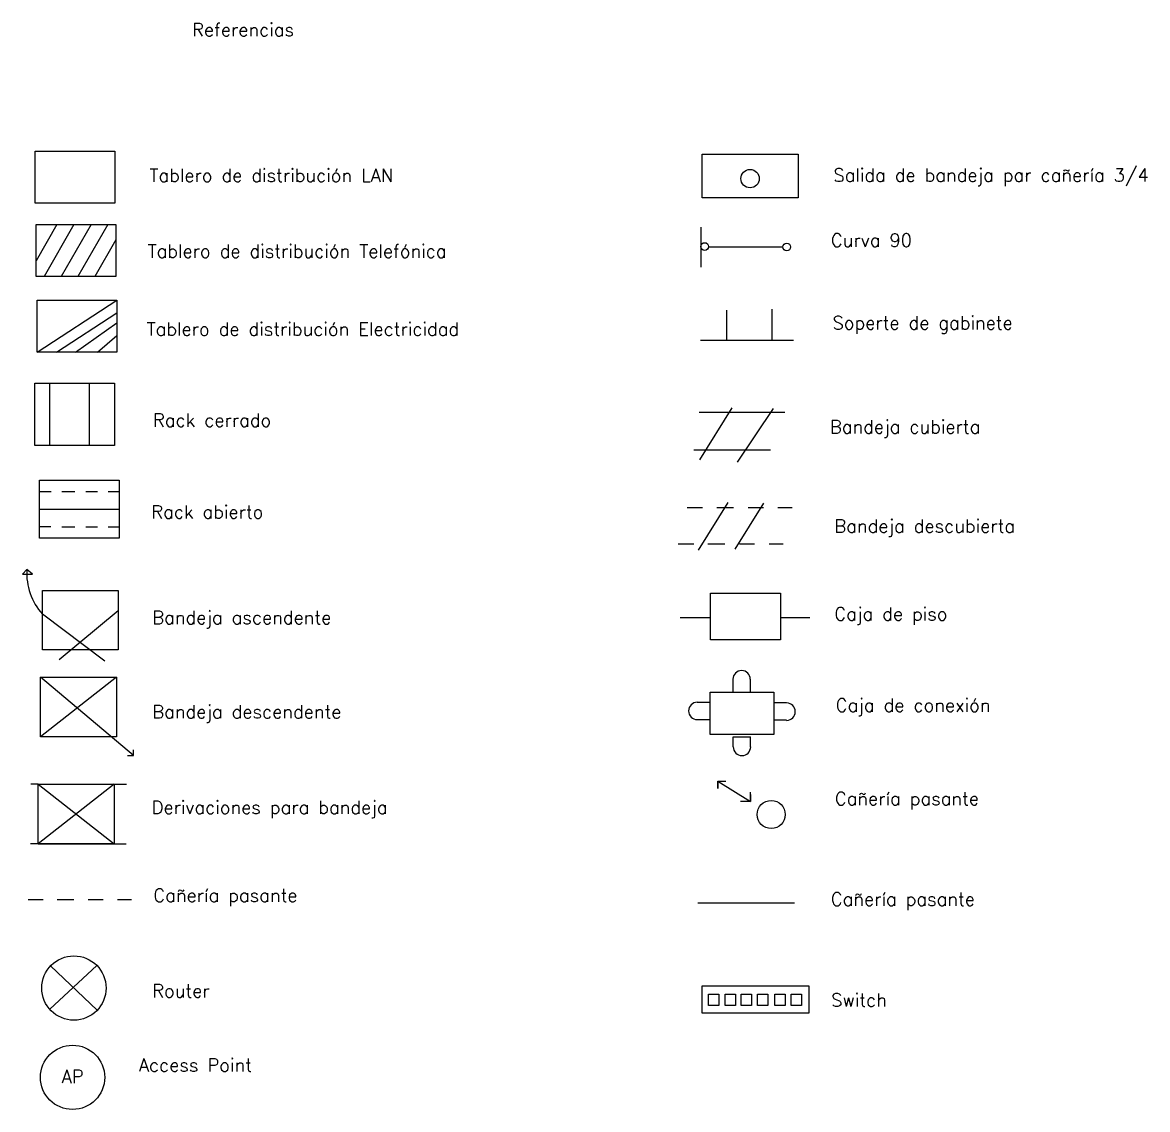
# Model space of a CAD drawing. Extents: x 952 to 1352, y -109 to 175.
# Drawn here: x 1149.14 to 1156.05, y 150.34 to 157.02 of the extents above; entities that cross this region are included whole.
import ezdxf

# ---------------------------------------------------------------- set-up
doc = ezdxf.new("R2010")
doc.units = 0
doc.header["$LTSCALE"] = 0.5
doc.linetypes.add('PHANTOM2', pattern=[1.25, 0.625, -0.125, 0.125, -0.125, 0.125, -0.125])
doc.layers.add('Cableado', color=100, linetype='CONTINUOUS')
doc.styles.add('Texto 5 mm', font='simplex.shx', dxfattribs={"height": 0.5})

msp = doc.modelspace()

# ---------------------------------------------------------------- linework, layer by layer
at = {"layer": 'Cableado'}
for p, q in [((1149.3493, 155.7781), (1149.2222, 155.5568)), ((1149.4531, 155.7781), (1149.2699, 155.4589)), ((1149.3493, 155.7781), (1149.3493, 155.7781)), ((1149.5588, 155.7781), (1149.3755, 155.4589)), ((1149.6609, 155.7781), (1149.4776, 155.4589)), ((1153.3038, 155.762), (1153.3038, 155.5162)), ((1149.7111, 155.6847), (1149.5815, 155.4589)), ((1153.3506, 155.6411), (1153.808, 155.6411)), ((1149.2275, 154.9939), (1149.7164, 155.3132)), ((1153.7395, 155.2583), (1153.7395, 155.0693)), ((1149.3466, 154.9939), (1149.7164, 155.2357)), ((1153.4623, 155.2535), (1153.4623, 155.0693)), ((1149.4626, 154.9939), (1149.7164, 155.1759)), ((1149.5989, 154.9954), (1149.7164, 155.098)), ((1153.3012, 155.0693), (1153.8735, 155.0693)), ((1149.305, 154.4206), (1149.305, 154.8047)), ((1149.5496, 154.4206), (1149.5496, 154.8047)), ((1153.4947, 154.6526), (1153.2953, 154.3337)), ((1153.7475, 154.6481), (1153.5261, 154.3199)), ((1153.2936, 154.6253), (1153.8206, 154.6253)), ((1153.2602, 154.3952), (1153.7307, 154.3952)), ((1149.2419, 154.1383), (1149.3135, 154.1383)), ((1149.3799, 154.1383), (1149.4582, 154.1383)), ((1149.5262, 154.1383), (1149.5973, 154.1383)), ((1149.6645, 154.1383), (1149.7308, 154.1383)), ((1149.2419, 154.0302), (1149.7308, 154.0302)), ((1153.2199, 154.0398), (1153.3143, 154.0398)), ((1153.4704, 154.0705), (1153.2881, 153.7789)), ((1153.4019, 154.0398), (1153.5051, 154.0398)), ((1153.689, 154.0666), (1153.5123, 153.7838)), ((1153.5947, 154.0398), (1153.6885, 154.0398)), ((1153.7771, 154.0398), (1153.8644, 154.0398)), ((1149.3111, 153.9221), (1149.2419, 153.9221)), ((1149.3799, 153.9221), (1149.4582, 153.9221)), ((1149.5262, 153.9221), (1149.5973, 153.9221)), ((1149.6645, 153.9221), (1149.7308, 153.9221)), ((1153.1655, 153.8168), (1153.2599, 153.8168)), ((1153.3474, 153.8168), (1153.4506, 153.8168)), ((1153.5402, 153.8168), (1153.634, 153.8168)), ((1153.7226, 153.8168), (1153.81, 153.8168)), ((1149.7259, 153.4051), (1149.3627, 153.1049)), ((1149.6428, 153.0975), (1149.2605, 153.3855)), ((1153.1771, 153.3648), (1153.3638, 153.3648)), ((1153.7933, 153.3648), (1153.9738, 153.3648)), ((1149.714, 152.9986), (1149.2485, 152.6328)), ((1149.8184, 152.5169), (1149.2485, 152.9986)), ((1153.501, 152.9854), (1153.501, 152.906)), ((1153.6075, 152.9854), (1153.6075, 152.906)), ((1153.2821, 152.8442), (1153.362, 152.8442)), ((1153.8308, 152.8398), (1153.7519, 152.8398)), ((1153.8308, 152.8398), (1153.8308, 152.8398)), ((1153.2821, 152.7377), (1153.362, 152.7377)), ((1153.8308, 152.7333), (1153.7519, 152.7333)), ((1153.6097, 152.6464), (1153.5032, 152.6464)), ((1153.5032, 152.5702), (1153.5032, 152.6317)), ((1153.5032, 152.6317), (1153.6097, 152.6317)), ((1153.6097, 152.5702), (1153.6097, 152.6317)), ((1153.4083, 152.3601), (1153.6088, 152.2345)), ((1153.4083, 152.3601), (1153.4083, 152.3601)), ((1153.4083, 152.3601), (1153.4083, 152.3601)), ((1153.4083, 152.3601), (1153.4083, 152.3601)), ((1153.4083, 152.3601), (1153.4083, 152.3143)), ((1153.4083, 152.3143), (1153.4083, 152.3601)), ((1153.4083, 152.3601), (1153.4574, 152.3601)), ((1149.7003, 152.341), (1149.2348, 151.9753)), ((1149.2348, 152.341), (1149.7003, 151.9753)), ((1149.2348, 152.341), (1149.7761, 152.341)), ((1153.6088, 152.2345), (1153.6088, 152.2926)), ((1153.6088, 152.2345), (1153.5478, 152.2345)), ((1153.6088, 152.2777), (1153.6088, 152.2345)), ((1149.2348, 151.9753), (1149.775, 151.9753)), ((1149.1714, 151.6329), (1149.2646, 151.6329)), ((1149.351, 151.6329), (1149.4528, 151.6329)), ((1149.5412, 151.6329), (1149.6338, 151.6329)), ((1149.7212, 151.6329), (1149.8074, 151.6329)), ((1153.2856, 151.6113), (1153.8791, 151.6113)), ((1149.3055, 150.9582), (1149.5941, 151.2278)), ((1149.3099, 151.2246), (1149.5968, 150.953))]:
    msp.add_line(p, q, dxfattribs=at)
at = {"layer": 'Cableado', "linetype": 'PHANTOM2'}
for p, q in [((1149.164, 153.6593), (1149.1376, 153.6313)), ((1149.1376, 153.6313), (1149.1997, 153.6313)), ((1149.1997, 153.6313), (1149.164, 153.6593)), ((1149.7826, 152.5169), (1149.8184, 152.5169)), ((1149.8184, 152.5169), (1149.8184, 152.5527)), ((1149.2348, 152.341), (1149.1885, 152.341)), ((1149.2348, 151.9753), (1149.1864, 151.9753))]:
    msp.add_line(p, q, dxfattribs=at)
at = {"layer": 'Cableado'}
for points in [[(1149.216, 156.2289), (1149.7048, 156.2289), (1149.7048, 155.9096), (1149.216, 155.9096)], [(1153.3119, 156.211), (1153.9022, 156.211), (1153.9022, 155.9434), (1153.3119, 155.9434)], [(1149.2222, 155.7781), (1149.7111, 155.7781), (1149.7111, 155.4589), (1149.2222, 155.4589)], [(1149.2275, 155.3132), (1149.7164, 155.3132), (1149.7164, 154.9939), (1149.2275, 154.9939)], [(1149.2143, 154.8047), (1149.7032, 154.8047), (1149.7032, 154.4206), (1149.2143, 154.4206)], [(1149.2419, 154.208), (1149.7308, 154.208), (1149.7308, 153.8522), (1149.2419, 153.8522)], [(1149.2605, 153.5314), (1149.7259, 153.5314), (1149.7259, 153.1657), (1149.2605, 153.1657)], [(1153.3638, 153.514), (1153.7933, 153.514), (1153.7933, 153.228), (1153.3638, 153.228)], [(1149.2485, 152.9986), (1149.714, 152.9986), (1149.714, 152.6328), (1149.2485, 152.6328)], [(1153.362, 152.906), (1153.7519, 152.906), (1153.7519, 152.6464), (1153.362, 152.6464)], [(1149.2348, 152.341), (1149.7003, 152.341), (1149.7003, 151.9753), (1149.2348, 151.9753)], [(1153.3124, 151.1031), (1153.9663, 151.1031), (1153.9663, 150.9338), (1153.3124, 150.9338)], [(1153.3516, 151.0522), (1153.4152, 151.0522), (1153.4152, 150.982), (1153.3516, 150.982)], [(1153.4526, 151.0522), (1153.5162, 151.0522), (1153.5162, 150.982), (1153.4526, 150.982)], [(1153.5513, 151.0522), (1153.615, 151.0522), (1153.615, 150.982), (1153.5513, 150.982)], [(1153.6523, 151.0522), (1153.716, 151.0522), (1153.716, 150.982), (1153.6523, 150.982)], [(1153.7577, 151.0522), (1153.8214, 151.0522), (1153.8214, 150.982), (1153.7577, 150.982)], [(1153.8587, 151.0522), (1153.9224, 151.0522), (1153.9224, 150.982), (1153.8587, 150.982)]]:
    msp.add_lwpolyline(points, close=True, dxfattribs=at)
for centre, radius in [((1153.6063, 156.0606), 0.0565), ((1153.3271, 155.6437), 0.0236), ((1153.8314, 155.6408), 0.0236), ((1153.7359, 152.1548), 0.0865), ((1149.4535, 151.089), 0.1975), ((1149.4451, 150.5403), 0.1975)]:
    msp.add_circle(centre, radius, dxfattribs=at)
for centre, radius, start, end in [((1149.5434, 153.639), 0.38, 176.94269, 221.86645), ((1153.5543, 152.9854), 0.0533, 0, 180), ((1153.2821, 152.791), 0.0533, 90, 270), ((1153.8308, 152.7865), 0.0533, 270, 90), ((1153.5565, 152.5702), 0.0533, 180, 0)]:
    msp.add_arc(centre, radius, start, end, dxfattribs=at)

# ---------------------------------------------------------------- texts
at = {"layer": 'Cableado', "char_height": 0.08067, "attachment_point": 1, "style": 'Texto 5 mm'}
for s, width, insert in [('Referencias', 7.008559, (1150.1794, 157.016)), ('Tablero de distribución LAN', 11.68093, (1149.9174, 156.1211)), ('Salida de bandeja par cañería 3/4', 19.34546, (1154.1179, 156.123)), ('Curva 90', 19.34546, (1154.1027, 155.7227)), ('Tablero de distribución Telefónica', 16.276929, (1149.9059, 155.6557)), ('Soperte de gabinete', 19.34546, (1154.1126, 155.2156)), ('Tablero de distribución Electricidad', 17.360851, (1149.9, 155.1768)), ('Rack cerrado', 11.68093, (1149.9391, 154.6171)), ('Bandeja cubierta', 19.34546, (1154.0968, 154.5768)), ('Rack abierto', 11.68093, (1149.9288, 154.0536)), ('Bandeja descubierta', 19.34546, (1154.1238, 153.9671)), ('Bandeja ascendente', 11.68093, (1149.9346, 153.4051)), ('Caja de piso', 19.34546, (1154.1238, 153.4272)), ('Caja de conexión', 19.34546, (1154.1323, 152.8666)), ('Bandeja descendente', 11.68093, (1149.9346, 152.8263)), ('Cañería pasante', 19.34546, (1154.1269, 152.2927)), ('Derivaciones para bandeja', 11.68093, (1149.9309, 152.239)), ('Cañería pasante', 19.34546, (1149.9415, 151.6988)), ('Cañería pasante', 19.34546, (1154.1019, 151.6755)), ('Router', 19.34546, (1149.9344, 151.1119)), ('Switch', 19.34546, (1154.1039, 151.0554)), ('Access Point', 19.34546, (1149.8519, 150.6563)), ('AP', 19.34546, (1149.3781, 150.5855))]:
    msp.add_mtext_dynamic_manual_height_columns(s, width=width, gutter_width=2.5, heights=[0], dxfattribs=dict(at, insert=insert))

doc.saveas('drawing.dxf')
